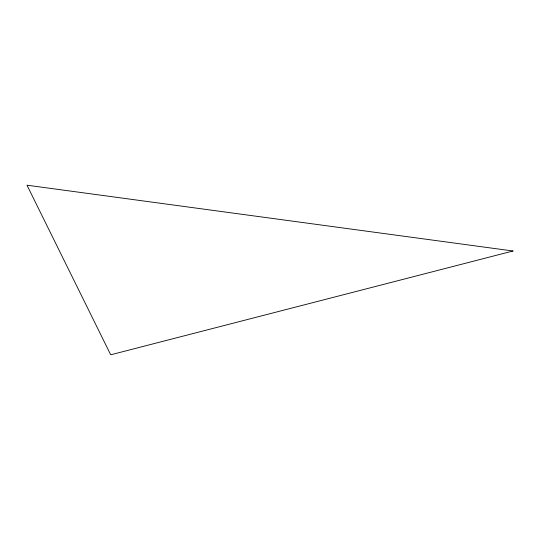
<?xml version="1.0" encoding="UTF-8"?>
<svg xmlns="http://www.w3.org/2000/svg" width="540" height="540" viewBox="0 0 540 540"><rect width="100%" height="100%" fill="white"/><g stroke="black" fill="none" stroke-linecap="round" stroke-linejoin="round"><path stroke-width="0.81" d="M513 250.999L110.707 354.8L27 185.2L513 250.999"/></g></svg>
